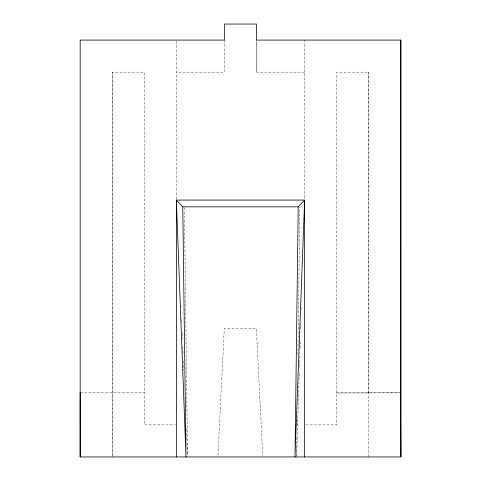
<?xml version="1.0" encoding="UTF-8"?>
<svg xmlns="http://www.w3.org/2000/svg" width="481" height="481" viewBox="0 0 481 481"><rect width="100%" height="100%" fill="white"/><g stroke="black" fill="none" stroke-linecap="round" stroke-linejoin="round"><path stroke-width="0.36" stroke-dasharray="2.4 1.8" d="M112.235 72.15L112.235 456.95L112.235 72.15L144.3 72.15L144.3 424.879L175.619 424.879M176.365 198.984L176.365 40.085M224.465 40.085L224.465 72.15L176.365 72.15M304.635 72.15L256.535 72.15L256.535 40.831M368.765 456.95L368.765 72.15L336.7 72.162L336.7 424.879L305.381 424.879M296.615 456.95L296.885 435.918M297.024 425.402L297.09 420.141M297.925 354.798L299.825 206.83M296.663 455.447L299.29 371.434M299.429 366.937L299.783 355.687M300.018 348.184L300.27 339.935M300.625 328.679L300.787 323.43M301.232 309.181L301.28 307.678M217.947 455.447L224.284 328.679L256.349 328.679L262.692 455.447M400.547 392.815L336.7 393.067M80.165 392.815L144.3 392.815M336.7 392.815L400.829 392.815M180.958 305.429L181.024 306.926M181.584 319.679L181.686 321.933M182.173 333.183L182.437 339.183M182.768 346.687L183.129 354.936M183.387 360.936L183.814 370.689M186.375 429.196L186.868 440.446M187.001 443.446L187.524 455.447M184.391 207.582L187.572 455.447M368.765 392.815L368.765 72.15M304.635 40.085L304.635 198.984M256.535 40.085L256.535 72.15"/><path stroke-width="0.72" d="M80.165 456.95L80.165 40.085L224.465 40.085L224.465 24.05L256.535 24.05L256.535 40.085L400.835 40.085L400.829 456.95L80.171 456.95L80.165 392.815M304.623 456.95L304.635 200.078L176.365 200.078L176.365 456.95M400.835 40.085L400.829 456.95L400.547 392.815M298.22 206.83L295.003 456.944L304.635 200.078L298.22 206.83L182.78 206.83L176.365 200.078L185.991 456.95L182.78 206.83"/></g></svg>
